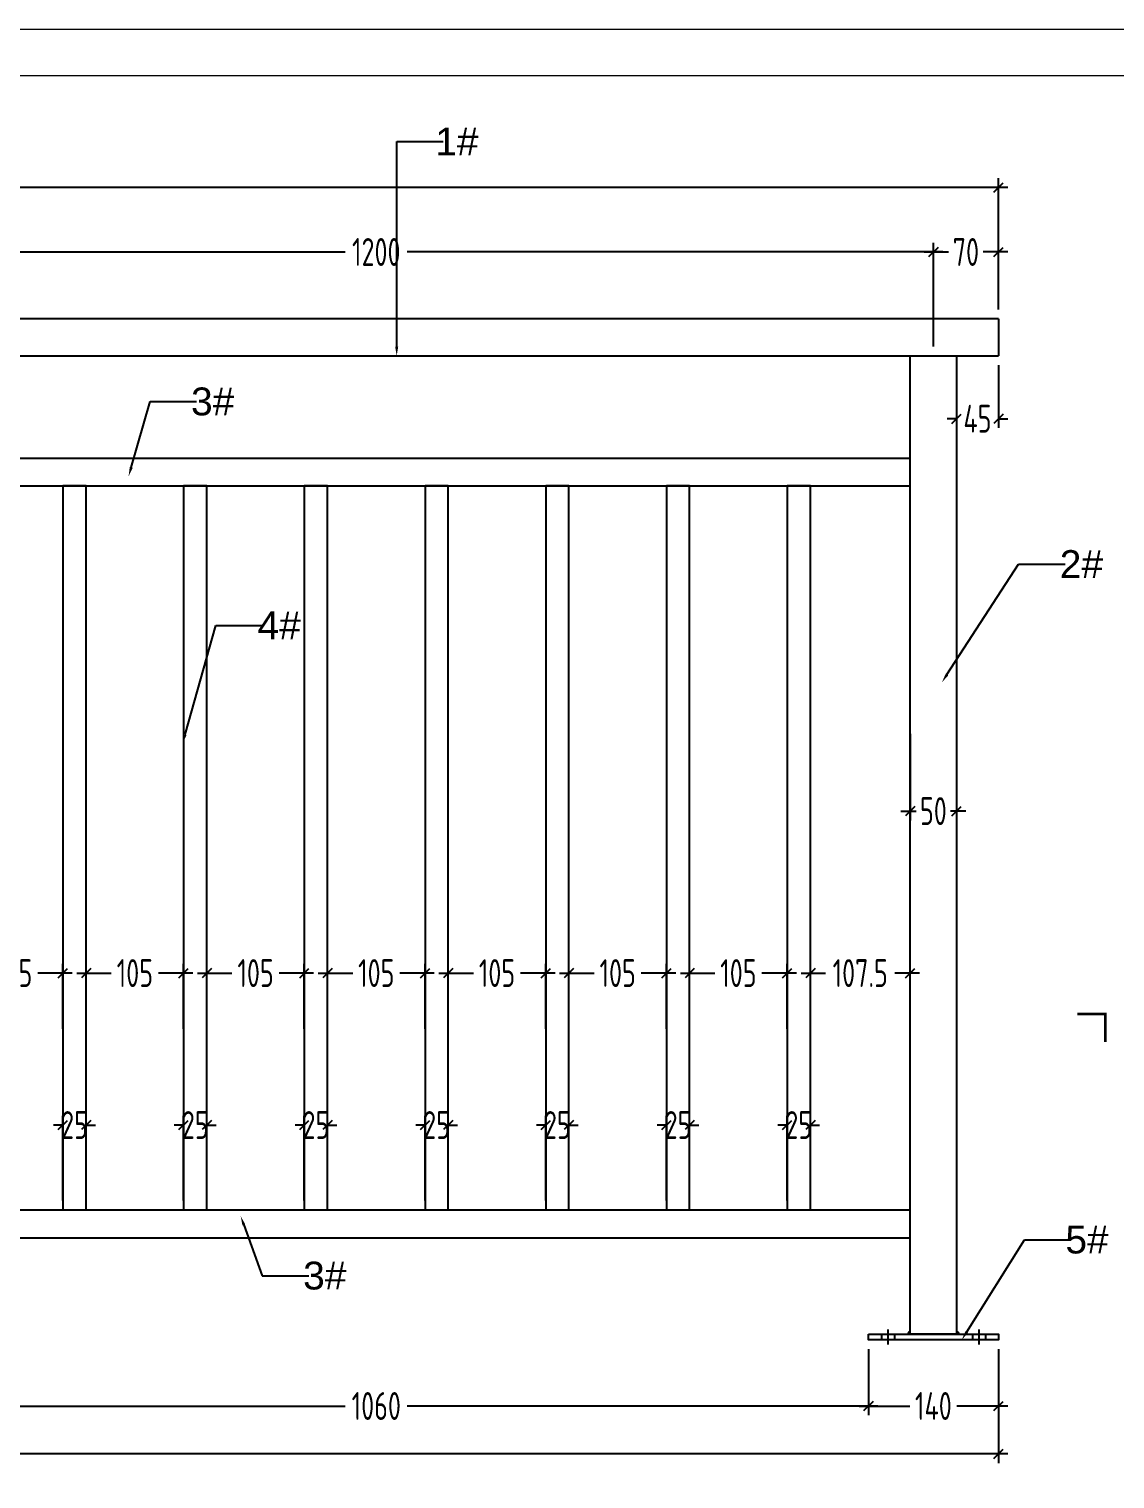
# Model space of a CAD drawing. Header units: millimetres. Extents: x 136606 to 1229059, y 82794 to 127566.
# Drawn here: x 961175 to 962345, y 125793 to 127355 of the extents above; entities that cross this region are included whole.
import ezdxf
from ezdxf import colors
from ezdxf.entities.mleader import LeaderData, LeaderLine
from ezdxf.math import Vec2, Vec3

# ---------------------------------------------------------------- set-up
doc = ezdxf.new("R2010")
doc.units = ezdxf.units.MM
for name, color, linetype in [('HR-dimension', 9, 'Continuous'), ('方管', 100, 'Continuous'), ('标注', 9, 'Continuous')]:
    doc.layers.add(name, color=color, linetype=linetype)
doc.layers.add('图框', color=7, linetype='Continuous', lineweight=13)
doc.layers.add('文本', color=3, linetype='Continuous', lineweight=13)
doc.styles.add('Arial', font='arial.ttf')
doc.styles.add('hztxt', font='ros1.shx', dxfattribs={"width": 0.8, "bigfont": 'hztxt.shx'})
doc.dimstyles.new('DIM-10', dxfattribs={"dimscale": 10, "dimtxt": 3, "dimasz": 1, "dimexe": 1, "dimexo": 1, "dimgap": 0.5, "dimtad": 0, "dimdec": 3, "dimrnd": 0.0005, "dimzin": 9, "dimdsep": 46, "dimtxsty": 'hztxt', "dimblk": 'OBLIQUE', "dimcen": 0, "dimdle": 1, "dimclrd": 9, "dimclre": 9, "dimclrt": 2, "dimazin": 2, "dimtfac": 1, "dimtdec": 3, "dimtix": 1, "dimtofl": 0, "dimtmove": 2, "dimatfit": 3, "dimldrblk": 'OBLIQUE', "dimfxl": 1, "dimarcsym": 2})

# ---------------------------------------------------------------- blocks, each defined once
blk = doc.blocks.new('_Oblique')
at = {"color": 0, "linetype": 'ByBlock', "lineweight": -2}
blk.add_line((-0.5, -0.5), (0.5, 0.5), dxfattribs=at)
blk = doc.blocks.new('*D718')
at = {"layer": 'Defpoints', "color": 0, "ltscale": 1.5, "transparency": 16777216}
for p in [(962149.5, 127115.1), (960949.5, 127003.2), (962149.5, 127003.2)]:
    blk.add_point(p, dxfattribs=at)
at = {"layer": 'HR-dimension', "color": 9, "lineweight": -2, "ltscale": 1.5, "transparency": 16777216}
for p, q in [((960949.5, 127013.2), (960949.5, 127125.1)), ((962149.5, 127013.2), (962149.5, 127125.1)), ((960939.5, 127115.1), (961516.1, 127115.1)), ((962159.5, 127115.1), (961582.9, 127115.1))]:
    blk.add_line(p, q, dxfattribs=at)
at = {"layer": 'HR-dimension', "color": 9, "lineweight": -2, "ltscale": 1.5, "transparency": 16777216, "xscale": 10, "yscale": 10, "zscale": 10, "rotation": 180}
blk.add_blockref('_Oblique', (960949.5, 127115.1), dxfattribs=at)
at = {"layer": 'HR-dimension', "color": 9, "lineweight": -2, "ltscale": 1.5, "transparency": 16777216, "xscale": 10, "yscale": 10, "zscale": 10}
blk.add_blockref('_Oblique', (962149.5, 127115.1), dxfattribs=at)
at = {"layer": 'HR-dimension', "color": 2, "ltscale": 1.5, "transparency": 16777216, "insert": (961549.5, 127115.1), "char_height": 30, "attachment_point": 5, "style": 'hztxt'}
blk.add_mtext('1200', dxfattribs=at)
blk = doc.blocks.new('*D719')
at = {"layer": 'Defpoints', "color": 0, "ltscale": 1.5, "transparency": 16777216}
for p in [(962219.5, 127115.1), (962219.5, 127043.2), (962149.5, 127003.2)]:
    blk.add_point(p, dxfattribs=at)
at = {"layer": 'HR-dimension', "color": 9, "lineweight": -2, "ltscale": 1.5, "transparency": 16777216}
for p, q in [((962149.5, 127013.2), (962149.5, 127125.1)), ((962219.5, 127053.2), (962219.5, 127125.1)), ((962139.5, 127115.1), (962165.9, 127115.1)), ((962229.5, 127115.1), (962203.1, 127115.1))]:
    blk.add_line(p, q, dxfattribs=at)
at = {"layer": 'HR-dimension', "color": 9, "lineweight": -2, "ltscale": 1.5, "transparency": 16777216, "xscale": 10, "yscale": 10, "zscale": 10, "rotation": 180}
blk.add_blockref('_Oblique', (962149.5, 127115.1), dxfattribs=at)
at = {"layer": 'HR-dimension', "color": 9, "lineweight": -2, "ltscale": 1.5, "transparency": 16777216, "xscale": 10, "yscale": 10, "zscale": 10}
blk.add_blockref('_Oblique', (962219.5, 127115.1), dxfattribs=at)
at = {"layer": 'HR-dimension', "color": 2, "ltscale": 1.5, "transparency": 16777216, "insert": (962184.5, 127115.1), "char_height": 30, "attachment_point": 5, "style": 'hztxt'}
blk.add_mtext('70', dxfattribs=at)
blk = doc.blocks.new('*D720')
at = {"layer": 'Defpoints', "color": 0, "ltscale": 1.5, "transparency": 16777216}
for p in [(959679.5, 127184.6), (959679.5, 127043.2), (962219.5, 127043.2)]:
    blk.add_point(p, dxfattribs=at)
at = {"layer": 'HR-dimension', "color": 9, "lineweight": -2, "ltscale": 1.5, "transparency": 16777216}
for p, q in [((959669.5, 127184.6), (960914.9, 127184.6)), ((959679.5, 127053.2), (959679.5, 127194.6)), ((962229.5, 127184.6), (960984.1, 127184.6)), ((962219.5, 127053.2), (962219.5, 127194.6))]:
    blk.add_line(p, q, dxfattribs=at)
at = {"layer": 'HR-dimension', "color": 9, "lineweight": -2, "ltscale": 1.5, "transparency": 16777216, "xscale": 10, "yscale": 10, "zscale": 10, "rotation": 180}
blk.add_blockref('_Oblique', (959679.5, 127184.6), dxfattribs=at)
at = {"layer": 'HR-dimension', "color": 9, "lineweight": -2, "ltscale": 1.5, "transparency": 16777216, "xscale": 10, "yscale": 10, "zscale": 10}
blk.add_blockref('_Oblique', (962219.5, 127184.6), dxfattribs=at)
at = {"layer": 'HR-dimension', "color": 2, "ltscale": 1.5, "transparency": 16777216, "insert": (960949.5, 127184.6), "char_height": 30, "attachment_point": 5, "style": 'hztxt'}
blk.add_mtext('2540', dxfattribs=at)
blk = doc.blocks.new('*D723')
at = {"layer": 'Defpoints', "color": 0, "transparency": 16777216}
for p in [(962124.5, 126606.1), (962174.5, 126606.1), (962124.5, 126512.8)]:
    blk.add_point(p, dxfattribs=at)
at = {"layer": '标注', "color": 9, "lineweight": -2, "transparency": 16777216}
for p, q in [((962124.5, 126596.1), (962124.5, 126502.8)), ((962174.5, 126596.1), (962174.5, 126502.8)), ((962114.5, 126512.8), (962130.9, 126512.8)), ((962184.5, 126512.8), (962168.1, 126512.8))]:
    blk.add_line(p, q, dxfattribs=at)
at = {"layer": '标注', "color": 9, "lineweight": -2, "transparency": 16777216, "xscale": 10, "yscale": 10, "zscale": 10, "rotation": 180}
blk.add_blockref('_Oblique', (962124.5, 126512.8), dxfattribs=at)
at = {"layer": '标注', "color": 9, "lineweight": -2, "transparency": 16777216, "xscale": 10, "yscale": 10, "zscale": 10}
blk.add_blockref('_Oblique', (962174.5, 126512.8), dxfattribs=at)
at = {"layer": '标注', "color": 2, "transparency": 16777216, "insert": (962149.5, 126512.8), "char_height": 30, "attachment_point": 5, "style": 'hztxt'}
blk.add_mtext('50', dxfattribs=at)
blk = doc.blocks.new('*D783')
at = {"layer": 'Defpoints', "color": 0, "transparency": 16777216}
for p in [(962174.5, 127003.2), (962219.5, 127003.2), (962174.5, 126935.5)]:
    blk.add_point(p, dxfattribs=at)
at = {"layer": '标注', "color": 9, "lineweight": -2, "transparency": 16777216}
for p, q in [((962174.5, 126993.2), (962174.5, 126925.5)), ((962219.5, 126993.2), (962219.5, 126925.5)), ((962174.5, 126935.5), (962164.5, 126935.5)), ((962219.5, 126935.5), (962229.5, 126935.5))]:
    blk.add_line(p, q, dxfattribs=at)
at = {"layer": '标注', "color": 9, "lineweight": -2, "transparency": 16777216, "xscale": 10, "yscale": 10, "zscale": 10}
blk.add_blockref('_Oblique', (962174.5, 126935.5), dxfattribs=at)
at = {"layer": '标注', "color": 9, "lineweight": -2, "transparency": 16777216, "xscale": 10, "yscale": 10, "zscale": 10, "rotation": 180}
blk.add_blockref('_Oblique', (962219.5, 126935.5), dxfattribs=at)
at = {"layer": '标注', "color": 2, "transparency": 16777216, "insert": (962197, 126935.5), "char_height": 30, "attachment_point": 5, "style": 'hztxt'}
blk.add_mtext('45', dxfattribs=at)
blk = doc.blocks.new('*D727')
at = {"layer": 'Defpoints', "color": 0, "transparency": 16777216}
for p in [(962079.5, 125943.2), (962219.5, 125943.2), (962079.5, 125871.9)]:
    blk.add_point(p, dxfattribs=at)
at = {"layer": '标注', "color": 9, "lineweight": -2, "transparency": 16777216}
for p, q in [((962079.5, 125933.2), (962079.5, 125861.9)), ((962219.5, 125933.2), (962219.5, 125861.9)), ((962069.5, 125871.9), (962124.1, 125871.9)), ((962229.5, 125871.9), (962174.9, 125871.9))]:
    blk.add_line(p, q, dxfattribs=at)
at = {"layer": '标注', "color": 9, "lineweight": -2, "transparency": 16777216, "xscale": 10, "yscale": 10, "zscale": 10, "rotation": 180}
blk.add_blockref('_Oblique', (962079.5, 125871.9), dxfattribs=at)
at = {"layer": '标注', "color": 9, "lineweight": -2, "transparency": 16777216, "xscale": 10, "yscale": 10, "zscale": 10}
blk.add_blockref('_Oblique', (962219.5, 125871.9), dxfattribs=at)
at = {"layer": '标注', "color": 2, "transparency": 16777216, "insert": (962149.5, 125871.9), "char_height": 30, "attachment_point": 5, "style": 'hztxt'}
blk.add_mtext('140', dxfattribs=at)
blk = doc.blocks.new('*D728')
at = {"layer": 'Defpoints', "color": 0, "transparency": 16777216}
for p in [(961019.5, 125943.2), (962079.5, 125943.2), (961019.5, 125871.9)]:
    blk.add_point(p, dxfattribs=at)
at = {"layer": '标注', "color": 9, "lineweight": -2, "transparency": 16777216}
for p, q in [((961019.5, 125933.2), (961019.5, 125861.9)), ((962079.5, 125933.2), (962079.5, 125861.9)), ((961009.5, 125871.9), (961516.1, 125871.9)), ((962089.5, 125871.9), (961582.9, 125871.9))]:
    blk.add_line(p, q, dxfattribs=at)
at = {"layer": '标注', "color": 9, "lineweight": -2, "transparency": 16777216, "xscale": 10, "yscale": 10, "zscale": 10, "rotation": 180}
blk.add_blockref('_Oblique', (961019.5, 125871.9), dxfattribs=at)
at = {"layer": '标注', "color": 9, "lineweight": -2, "transparency": 16777216, "xscale": 10, "yscale": 10, "zscale": 10}
blk.add_blockref('_Oblique', (962079.5, 125871.9), dxfattribs=at)
at = {"layer": '标注', "color": 2, "transparency": 16777216, "insert": (961549.5, 125871.9), "char_height": 30, "attachment_point": 5, "style": 'hztxt'}
blk.add_mtext('1060', dxfattribs=at)
blk = doc.blocks.new('*D732')
at = {"layer": 'Defpoints', "color": 0, "transparency": 16777216}
for p in [(959679.5, 125943.2), (962219.5, 125943.2), (962219.5, 125820.4)]:
    blk.add_point(p, dxfattribs=at)
at = {"layer": '标注', "color": 9, "lineweight": -2, "transparency": 16777216}
for p, q in [((959679.5, 125933.2), (959679.5, 125810.4)), ((962219.5, 125933.2), (962219.5, 125810.4)), ((959669.5, 125820.4), (960914.9, 125820.4)), ((962229.5, 125820.4), (960984.1, 125820.4))]:
    blk.add_line(p, q, dxfattribs=at)
at = {"layer": '标注', "color": 9, "lineweight": -2, "transparency": 16777216, "xscale": 10, "yscale": 10, "zscale": 10, "rotation": 180}
blk.add_blockref('_Oblique', (959679.5, 125820.4), dxfattribs=at)
at = {"layer": '标注', "color": 9, "lineweight": -2, "transparency": 16777216, "xscale": 10, "yscale": 10, "zscale": 10}
blk.add_blockref('_Oblique', (962219.5, 125820.4), dxfattribs=at)
at = {"layer": '标注', "color": 2, "transparency": 16777216, "insert": (960949.5, 125820.4), "char_height": 30, "attachment_point": 5, "style": 'hztxt'}
blk.add_mtext('2540', dxfattribs=at)
blk = doc.blocks.new('GW-TK')
at = {"layer": '图框'}
for points in [[(927183.55, 464715.01), (927603.55, 464715.01), (927603.55, 464418.01), (927183.55, 464418.01)], [(927188.55, 464710.01), (927598.55, 464710.01), (927598.55, 464423.01), (927188.55, 464423.01)]]:
    blk.add_lwpolyline(points, close=True, dxfattribs=at)
blk = doc.blocks.new('*D764')
at = {"layer": 'Defpoints', "color": 0, "ltscale": 1.5, "transparency": 16777216}
for p in [(961237, 126174.6), (961212, 126083.2), (961237, 126083.2)]:
    blk.add_point(p, dxfattribs=at)
at = {"layer": 'HR-dimension', "color": 9, "lineweight": -2, "ltscale": 1.5, "transparency": 16777216}
for p, q in [((961212, 126093.2), (961212, 126184.6)), ((961237, 126093.2), (961237, 126184.6)), ((961212, 126174.6), (961202, 126174.6)), ((961237, 126174.6), (961247, 126174.6))]:
    blk.add_line(p, q, dxfattribs=at)
at = {"layer": 'HR-dimension', "color": 9, "lineweight": -2, "ltscale": 1.5, "transparency": 16777216, "xscale": 10, "yscale": 10, "zscale": 10}
blk.add_blockref('_Oblique', (961212, 126174.6), dxfattribs=at)
at = {"layer": 'HR-dimension', "color": 9, "lineweight": -2, "ltscale": 1.5, "transparency": 16777216, "xscale": 10, "yscale": 10, "zscale": 10, "rotation": 180}
blk.add_blockref('_Oblique', (961237, 126174.6), dxfattribs=at)
at = {"layer": 'HR-dimension', "color": 2, "ltscale": 1.5, "transparency": 16777216, "insert": (961224.5, 126174.6), "char_height": 30, "attachment_point": 5, "style": 'hztxt'}
blk.add_mtext('25', dxfattribs=at)
blk = doc.blocks.new('*D765')
at = {"layer": 'Defpoints', "color": 0, "ltscale": 1.5, "transparency": 16777216}
for p in [(961107, 126338.3), (961107, 126268.4), (961212, 126268.4)]:
    blk.add_point(p, dxfattribs=at)
at = {"layer": 'HR-dimension', "color": 9, "lineweight": -2, "ltscale": 1.5, "transparency": 16777216}
for p, q in [((961107, 126278.4), (961107, 126348.3)), ((961212, 126278.4), (961212, 126348.3)), ((961097, 126338.3), (961134.1, 126338.3)), ((961222, 126338.3), (961184.9, 126338.3))]:
    blk.add_line(p, q, dxfattribs=at)
at = {"layer": 'HR-dimension', "color": 9, "lineweight": -2, "ltscale": 1.5, "transparency": 16777216, "xscale": 10, "yscale": 10, "zscale": 10, "rotation": 180}
blk.add_blockref('_Oblique', (961107, 126338.3), dxfattribs=at)
at = {"layer": 'HR-dimension', "color": 9, "lineweight": -2, "ltscale": 1.5, "transparency": 16777216, "xscale": 10, "yscale": 10, "zscale": 10}
blk.add_blockref('_Oblique', (961212, 126338.3), dxfattribs=at)
at = {"layer": 'HR-dimension', "color": 2, "ltscale": 1.5, "transparency": 16777216, "insert": (961159.5, 126338.3), "char_height": 30, "attachment_point": 5, "style": 'hztxt'}
blk.add_mtext('105', dxfattribs=at)
blk = doc.blocks.new('*D766')
at = {"layer": 'Defpoints', "color": 0, "ltscale": 1.5, "transparency": 16777216}
for p in [(961367, 126174.6), (961342, 126083.2), (961367, 126083.2)]:
    blk.add_point(p, dxfattribs=at)
at = {"layer": 'HR-dimension', "color": 9, "lineweight": -2, "ltscale": 1.5, "transparency": 16777216}
for p, q in [((961342, 126093.2), (961342, 126184.6)), ((961367, 126093.2), (961367, 126184.6)), ((961342, 126174.6), (961332, 126174.6)), ((961367, 126174.6), (961377, 126174.6))]:
    blk.add_line(p, q, dxfattribs=at)
at = {"layer": 'HR-dimension', "color": 9, "lineweight": -2, "ltscale": 1.5, "transparency": 16777216, "xscale": 10, "yscale": 10, "zscale": 10}
blk.add_blockref('_Oblique', (961342, 126174.6), dxfattribs=at)
at = {"layer": 'HR-dimension', "color": 9, "lineweight": -2, "ltscale": 1.5, "transparency": 16777216, "xscale": 10, "yscale": 10, "zscale": 10, "rotation": 180}
blk.add_blockref('_Oblique', (961367, 126174.6), dxfattribs=at)
at = {"layer": 'HR-dimension', "color": 2, "ltscale": 1.5, "transparency": 16777216, "insert": (961354.5, 126174.6), "char_height": 30, "attachment_point": 5, "style": 'hztxt'}
blk.add_mtext('25', dxfattribs=at)
blk = doc.blocks.new('*D767')
at = {"layer": 'Defpoints', "color": 0, "ltscale": 1.5, "transparency": 16777216}
for p in [(961237, 126338.3), (961237, 126268.4), (961342, 126268.4)]:
    blk.add_point(p, dxfattribs=at)
at = {"layer": 'HR-dimension', "color": 9, "lineweight": -2, "ltscale": 1.5, "transparency": 16777216}
for p, q in [((961237, 126278.4), (961237, 126348.3)), ((961342, 126278.4), (961342, 126348.3)), ((961227, 126338.3), (961264.1, 126338.3)), ((961352, 126338.3), (961314.9, 126338.3))]:
    blk.add_line(p, q, dxfattribs=at)
at = {"layer": 'HR-dimension', "color": 9, "lineweight": -2, "ltscale": 1.5, "transparency": 16777216, "xscale": 10, "yscale": 10, "zscale": 10, "rotation": 180}
blk.add_blockref('_Oblique', (961237, 126338.3), dxfattribs=at)
at = {"layer": 'HR-dimension', "color": 9, "lineweight": -2, "ltscale": 1.5, "transparency": 16777216, "xscale": 10, "yscale": 10, "zscale": 10}
blk.add_blockref('_Oblique', (961342, 126338.3), dxfattribs=at)
at = {"layer": 'HR-dimension', "color": 2, "ltscale": 1.5, "transparency": 16777216, "insert": (961289.5, 126338.3), "char_height": 30, "attachment_point": 5, "style": 'hztxt'}
blk.add_mtext('105', dxfattribs=at)
blk = doc.blocks.new('*D768')
at = {"layer": 'Defpoints', "color": 0, "ltscale": 1.5, "transparency": 16777216}
for p in [(961497, 126174.6), (961472, 126083.2), (961497, 126083.2)]:
    blk.add_point(p, dxfattribs=at)
at = {"layer": 'HR-dimension', "color": 9, "lineweight": -2, "ltscale": 1.5, "transparency": 16777216}
for p, q in [((961472, 126093.2), (961472, 126184.6)), ((961497, 126093.2), (961497, 126184.6)), ((961472, 126174.6), (961462, 126174.6)), ((961497, 126174.6), (961507, 126174.6))]:
    blk.add_line(p, q, dxfattribs=at)
at = {"layer": 'HR-dimension', "color": 9, "lineweight": -2, "ltscale": 1.5, "transparency": 16777216, "xscale": 10, "yscale": 10, "zscale": 10}
blk.add_blockref('_Oblique', (961472, 126174.6), dxfattribs=at)
at = {"layer": 'HR-dimension', "color": 9, "lineweight": -2, "ltscale": 1.5, "transparency": 16777216, "xscale": 10, "yscale": 10, "zscale": 10, "rotation": 180}
blk.add_blockref('_Oblique', (961497, 126174.6), dxfattribs=at)
at = {"layer": 'HR-dimension', "color": 2, "ltscale": 1.5, "transparency": 16777216, "insert": (961484.5, 126174.6), "char_height": 30, "attachment_point": 5, "style": 'hztxt'}
blk.add_mtext('25', dxfattribs=at)
blk = doc.blocks.new('*D769')
at = {"layer": 'Defpoints', "color": 0, "ltscale": 1.5, "transparency": 16777216}
for p in [(961367, 126338.3), (961367, 126268.4), (961472, 126268.4)]:
    blk.add_point(p, dxfattribs=at)
at = {"layer": 'HR-dimension', "color": 9, "lineweight": -2, "ltscale": 1.5, "transparency": 16777216}
for p, q in [((961367, 126278.4), (961367, 126348.3)), ((961472, 126278.4), (961472, 126348.3)), ((961357, 126338.3), (961394.1, 126338.3)), ((961482, 126338.3), (961444.9, 126338.3))]:
    blk.add_line(p, q, dxfattribs=at)
at = {"layer": 'HR-dimension', "color": 9, "lineweight": -2, "ltscale": 1.5, "transparency": 16777216, "xscale": 10, "yscale": 10, "zscale": 10, "rotation": 180}
blk.add_blockref('_Oblique', (961367, 126338.3), dxfattribs=at)
at = {"layer": 'HR-dimension', "color": 9, "lineweight": -2, "ltscale": 1.5, "transparency": 16777216, "xscale": 10, "yscale": 10, "zscale": 10}
blk.add_blockref('_Oblique', (961472, 126338.3), dxfattribs=at)
at = {"layer": 'HR-dimension', "color": 2, "ltscale": 1.5, "transparency": 16777216, "insert": (961419.5, 126338.3), "char_height": 30, "attachment_point": 5, "style": 'hztxt'}
blk.add_mtext('105', dxfattribs=at)
blk = doc.blocks.new('*D770')
at = {"layer": 'Defpoints', "color": 0, "ltscale": 1.5, "transparency": 16777216}
for p in [(961627, 126174.6), (961602, 126083.2), (961627, 126083.2)]:
    blk.add_point(p, dxfattribs=at)
at = {"layer": 'HR-dimension', "color": 9, "lineweight": -2, "ltscale": 1.5, "transparency": 16777216}
for p, q in [((961602, 126093.2), (961602, 126184.6)), ((961627, 126093.2), (961627, 126184.6)), ((961602, 126174.6), (961592, 126174.6)), ((961627, 126174.6), (961637, 126174.6))]:
    blk.add_line(p, q, dxfattribs=at)
at = {"layer": 'HR-dimension', "color": 9, "lineweight": -2, "ltscale": 1.5, "transparency": 16777216, "xscale": 10, "yscale": 10, "zscale": 10}
blk.add_blockref('_Oblique', (961602, 126174.6), dxfattribs=at)
at = {"layer": 'HR-dimension', "color": 9, "lineweight": -2, "ltscale": 1.5, "transparency": 16777216, "xscale": 10, "yscale": 10, "zscale": 10, "rotation": 180}
blk.add_blockref('_Oblique', (961627, 126174.6), dxfattribs=at)
at = {"layer": 'HR-dimension', "color": 2, "ltscale": 1.5, "transparency": 16777216, "insert": (961614.5, 126174.6), "char_height": 30, "attachment_point": 5, "style": 'hztxt'}
blk.add_mtext('25', dxfattribs=at)
blk = doc.blocks.new('*D771')
at = {"layer": 'Defpoints', "color": 0, "ltscale": 1.5, "transparency": 16777216}
for p in [(961497, 126338.3), (961497, 126268.4), (961602, 126268.4)]:
    blk.add_point(p, dxfattribs=at)
at = {"layer": 'HR-dimension', "color": 9, "lineweight": -2, "ltscale": 1.5, "transparency": 16777216}
for p, q in [((961497, 126278.4), (961497, 126348.3)), ((961602, 126278.4), (961602, 126348.3)), ((961487, 126338.3), (961524.1, 126338.3)), ((961612, 126338.3), (961574.9, 126338.3))]:
    blk.add_line(p, q, dxfattribs=at)
at = {"layer": 'HR-dimension', "color": 9, "lineweight": -2, "ltscale": 1.5, "transparency": 16777216, "xscale": 10, "yscale": 10, "zscale": 10, "rotation": 180}
blk.add_blockref('_Oblique', (961497, 126338.3), dxfattribs=at)
at = {"layer": 'HR-dimension', "color": 9, "lineweight": -2, "ltscale": 1.5, "transparency": 16777216, "xscale": 10, "yscale": 10, "zscale": 10}
blk.add_blockref('_Oblique', (961602, 126338.3), dxfattribs=at)
at = {"layer": 'HR-dimension', "color": 2, "ltscale": 1.5, "transparency": 16777216, "insert": (961549.5, 126338.3), "char_height": 30, "attachment_point": 5, "style": 'hztxt'}
blk.add_mtext('105', dxfattribs=at)
blk = doc.blocks.new('*D772')
at = {"layer": 'Defpoints', "color": 0, "ltscale": 1.5, "transparency": 16777216}
for p in [(961757, 126174.6), (961732, 126083.2), (961757, 126083.2)]:
    blk.add_point(p, dxfattribs=at)
at = {"layer": 'HR-dimension', "color": 9, "lineweight": -2, "ltscale": 1.5, "transparency": 16777216}
for p, q in [((961732, 126093.2), (961732, 126184.6)), ((961757, 126093.2), (961757, 126184.6)), ((961732, 126174.6), (961722, 126174.6)), ((961757, 126174.6), (961767, 126174.6))]:
    blk.add_line(p, q, dxfattribs=at)
at = {"layer": 'HR-dimension', "color": 9, "lineweight": -2, "ltscale": 1.5, "transparency": 16777216, "xscale": 10, "yscale": 10, "zscale": 10}
blk.add_blockref('_Oblique', (961732, 126174.6), dxfattribs=at)
at = {"layer": 'HR-dimension', "color": 9, "lineweight": -2, "ltscale": 1.5, "transparency": 16777216, "xscale": 10, "yscale": 10, "zscale": 10, "rotation": 180}
blk.add_blockref('_Oblique', (961757, 126174.6), dxfattribs=at)
at = {"layer": 'HR-dimension', "color": 2, "ltscale": 1.5, "transparency": 16777216, "insert": (961744.5, 126174.6), "char_height": 30, "attachment_point": 5, "style": 'hztxt'}
blk.add_mtext('25', dxfattribs=at)
blk = doc.blocks.new('*D773')
at = {"layer": 'Defpoints', "color": 0, "ltscale": 1.5, "transparency": 16777216}
for p in [(961627, 126338.3), (961627, 126268.4), (961732, 126268.4)]:
    blk.add_point(p, dxfattribs=at)
at = {"layer": 'HR-dimension', "color": 9, "lineweight": -2, "ltscale": 1.5, "transparency": 16777216}
for p, q in [((961627, 126278.4), (961627, 126348.3)), ((961732, 126278.4), (961732, 126348.3)), ((961617, 126338.3), (961654.1, 126338.3)), ((961742, 126338.3), (961704.9, 126338.3))]:
    blk.add_line(p, q, dxfattribs=at)
at = {"layer": 'HR-dimension', "color": 9, "lineweight": -2, "ltscale": 1.5, "transparency": 16777216, "xscale": 10, "yscale": 10, "zscale": 10, "rotation": 180}
blk.add_blockref('_Oblique', (961627, 126338.3), dxfattribs=at)
at = {"layer": 'HR-dimension', "color": 9, "lineweight": -2, "ltscale": 1.5, "transparency": 16777216, "xscale": 10, "yscale": 10, "zscale": 10}
blk.add_blockref('_Oblique', (961732, 126338.3), dxfattribs=at)
at = {"layer": 'HR-dimension', "color": 2, "ltscale": 1.5, "transparency": 16777216, "insert": (961679.5, 126338.3), "char_height": 30, "attachment_point": 5, "style": 'hztxt'}
blk.add_mtext('105', dxfattribs=at)
blk = doc.blocks.new('*D774')
at = {"layer": 'Defpoints', "color": 0, "ltscale": 1.5, "transparency": 16777216}
for p in [(961887, 126174.6), (961862, 126083.2), (961887, 126083.2)]:
    blk.add_point(p, dxfattribs=at)
at = {"layer": 'HR-dimension', "color": 9, "lineweight": -2, "ltscale": 1.5, "transparency": 16777216}
for p, q in [((961862, 126093.2), (961862, 126184.6)), ((961887, 126093.2), (961887, 126184.6)), ((961862, 126174.6), (961852, 126174.6)), ((961887, 126174.6), (961897, 126174.6))]:
    blk.add_line(p, q, dxfattribs=at)
at = {"layer": 'HR-dimension', "color": 9, "lineweight": -2, "ltscale": 1.5, "transparency": 16777216, "xscale": 10, "yscale": 10, "zscale": 10}
blk.add_blockref('_Oblique', (961862, 126174.6), dxfattribs=at)
at = {"layer": 'HR-dimension', "color": 9, "lineweight": -2, "ltscale": 1.5, "transparency": 16777216, "xscale": 10, "yscale": 10, "zscale": 10, "rotation": 180}
blk.add_blockref('_Oblique', (961887, 126174.6), dxfattribs=at)
at = {"layer": 'HR-dimension', "color": 2, "ltscale": 1.5, "transparency": 16777216, "insert": (961874.5, 126174.6), "char_height": 30, "attachment_point": 5, "style": 'hztxt'}
blk.add_mtext('25', dxfattribs=at)
blk = doc.blocks.new('*D775')
at = {"layer": 'Defpoints', "color": 0, "ltscale": 1.5, "transparency": 16777216}
for p in [(961757, 126338.3), (961757, 126268.4), (961862, 126268.4)]:
    blk.add_point(p, dxfattribs=at)
at = {"layer": 'HR-dimension', "color": 9, "lineweight": -2, "ltscale": 1.5, "transparency": 16777216}
for p, q in [((961757, 126278.4), (961757, 126348.3)), ((961862, 126278.4), (961862, 126348.3)), ((961747, 126338.3), (961784.1, 126338.3)), ((961872, 126338.3), (961834.9, 126338.3))]:
    blk.add_line(p, q, dxfattribs=at)
at = {"layer": 'HR-dimension', "color": 9, "lineweight": -2, "ltscale": 1.5, "transparency": 16777216, "xscale": 10, "yscale": 10, "zscale": 10, "rotation": 180}
blk.add_blockref('_Oblique', (961757, 126338.3), dxfattribs=at)
at = {"layer": 'HR-dimension', "color": 9, "lineweight": -2, "ltscale": 1.5, "transparency": 16777216, "xscale": 10, "yscale": 10, "zscale": 10}
blk.add_blockref('_Oblique', (961862, 126338.3), dxfattribs=at)
at = {"layer": 'HR-dimension', "color": 2, "ltscale": 1.5, "transparency": 16777216, "insert": (961809.5, 126338.3), "char_height": 30, "attachment_point": 5, "style": 'hztxt'}
blk.add_mtext('105', dxfattribs=at)
blk = doc.blocks.new('*D776')
at = {"layer": 'Defpoints', "color": 0, "ltscale": 1.5, "transparency": 16777216}
for p in [(962017, 126174.6), (961992, 126083.2), (962017, 126083.2)]:
    blk.add_point(p, dxfattribs=at)
at = {"layer": 'HR-dimension', "color": 9, "lineweight": -2, "ltscale": 1.5, "transparency": 16777216}
for p, q in [((961992, 126093.2), (961992, 126184.6)), ((962017, 126093.2), (962017, 126184.6)), ((961992, 126174.6), (961982, 126174.6)), ((962017, 126174.6), (962027, 126174.6))]:
    blk.add_line(p, q, dxfattribs=at)
at = {"layer": 'HR-dimension', "color": 9, "lineweight": -2, "ltscale": 1.5, "transparency": 16777216, "xscale": 10, "yscale": 10, "zscale": 10}
blk.add_blockref('_Oblique', (961992, 126174.6), dxfattribs=at)
at = {"layer": 'HR-dimension', "color": 9, "lineweight": -2, "ltscale": 1.5, "transparency": 16777216, "xscale": 10, "yscale": 10, "zscale": 10, "rotation": 180}
blk.add_blockref('_Oblique', (962017, 126174.6), dxfattribs=at)
at = {"layer": 'HR-dimension', "color": 2, "ltscale": 1.5, "transparency": 16777216, "insert": (962004.5, 126174.6), "char_height": 30, "attachment_point": 5, "style": 'hztxt'}
blk.add_mtext('25', dxfattribs=at)
blk = doc.blocks.new('*D777')
at = {"layer": 'Defpoints', "color": 0, "ltscale": 1.5, "transparency": 16777216}
for p in [(961887, 126338.3), (961887, 126268.4), (961992, 126268.4)]:
    blk.add_point(p, dxfattribs=at)
at = {"layer": 'HR-dimension', "color": 9, "lineweight": -2, "ltscale": 1.5, "transparency": 16777216}
for p, q in [((961887, 126278.4), (961887, 126348.3)), ((961992, 126278.4), (961992, 126348.3)), ((961877, 126338.3), (961914.1, 126338.3)), ((962002, 126338.3), (961964.9, 126338.3))]:
    blk.add_line(p, q, dxfattribs=at)
at = {"layer": 'HR-dimension', "color": 9, "lineweight": -2, "ltscale": 1.5, "transparency": 16777216, "xscale": 10, "yscale": 10, "zscale": 10, "rotation": 180}
blk.add_blockref('_Oblique', (961887, 126338.3), dxfattribs=at)
at = {"layer": 'HR-dimension', "color": 9, "lineweight": -2, "ltscale": 1.5, "transparency": 16777216, "xscale": 10, "yscale": 10, "zscale": 10}
blk.add_blockref('_Oblique', (961992, 126338.3), dxfattribs=at)
at = {"layer": 'HR-dimension', "color": 2, "ltscale": 1.5, "transparency": 16777216, "insert": (961939.5, 126338.3), "char_height": 30, "attachment_point": 5, "style": 'hztxt'}
blk.add_mtext('105', dxfattribs=at)
blk = doc.blocks.new('*D792')
at = {"layer": 'Defpoints', "color": 0, "ltscale": 1.5, "transparency": 16777216}
for p in [(962124.5, 126338.3), (962124.5, 126268.4), (962017, 126247.4)]:
    blk.add_point(p, dxfattribs=at)
at = {"layer": 'HR-dimension', "color": 9, "lineweight": -2, "ltscale": 1.5, "transparency": 16777216}
for p, q in [((962017, 126257.4), (962017, 126348.3)), ((962124.5, 126278.4), (962124.5, 126348.3)), ((962007, 126338.3), (962033.3, 126338.3)), ((962134.5, 126338.3), (962108.1, 126338.3))]:
    blk.add_line(p, q, dxfattribs=at)
at = {"layer": 'HR-dimension', "color": 9, "lineweight": -2, "ltscale": 1.5, "transparency": 16777216, "xscale": 10, "yscale": 10, "zscale": 10, "rotation": 180}
blk.add_blockref('_Oblique', (962017, 126338.3), dxfattribs=at)
at = {"layer": 'HR-dimension', "color": 9, "lineweight": -2, "ltscale": 1.5, "transparency": 16777216, "xscale": 10, "yscale": 10, "zscale": 10}
blk.add_blockref('_Oblique', (962124.5, 126338.3), dxfattribs=at)
at = {"layer": 'HR-dimension', "color": 2, "ltscale": 1.5, "transparency": 16777216, "insert": (962070.7, 126338.3), "char_height": 30, "attachment_point": 5, "style": 'hztxt'}
blk.add_mtext('107.5', dxfattribs=at)

msp = doc.modelspace()

# ---------------------------------------------------------------- hatches: boundary and pattern name
h = msp.add_hatch(color=256)
h.dxf.hatch_style = 1
h.paths.add_polyline_path([(962124.4735, 125951.6716, 0.414213562), (962121.9735, 125949.1716), (962124.4735, 125949.1716)])
h = msp.add_hatch(color=256)
h.dxf.hatch_style = 1
h.paths.add_polyline_path([(962174.4735, 125951.6716, -0.414213562), (962176.9735, 125949.1716), (962174.4735, 125949.1716)])

# ---------------------------------------------------------------- linework, layer by layer
at = {"color": 1}
for p, q in [((960974.4735, 126893.1689), (962124.5761, 126893.1689)), ((960974.4735, 126863.1689), (962124.5761, 126863.1689)), ((960974.4735, 126083.1689), (962124.5761, 126083.1689)), ((960974.4735, 126053.1689), (962124.5761, 126053.1689))]:
    msp.add_line(p, q, dxfattribs=at)
at = {"color": 4}
for points in [[(961236.9735, 126083.1689), (961236.9735, 126863.1689), (961211.9735, 126863.1689), (961211.9735, 126083.1689)], [(961366.9735, 126083.1689), (961366.9735, 126863.1689), (961341.9735, 126863.1689), (961341.9735, 126083.1689)], [(961496.9735, 126083.1689), (961496.9735, 126863.1689), (961471.9735, 126863.1689), (961471.9735, 126083.1689)], [(961626.9735, 126083.1689), (961626.9735, 126863.1689), (961601.9735, 126863.1689), (961601.9735, 126083.1689)], [(961756.9735, 126083.1689), (961756.9735, 126863.1689), (961731.9735, 126863.1689), (961731.9735, 126083.1689)], [(961886.9735, 126083.1689), (961886.9735, 126863.1689), (961861.9735, 126863.1689), (961861.9735, 126083.1689)], [(962016.9735, 126083.1689), (962016.9735, 126863.1689), (961991.9735, 126863.1689), (961991.9735, 126083.1689)]]:
    msp.add_lwpolyline(points, dxfattribs=at)
at = {"const_width": 3}
msp.add_lwpolyline([(962304.5716, 126294.185), (962334.5716, 126294.185), (962334.5716, 126264.185)], dxfattribs=at)
at = {"color": 7}
for points in [[(962100.4735, 125954.1716), (962100.4735, 125938.1716)], [(962198.4735, 125954.1716), (962198.4735, 125938.1716)], [(962079.4735, 125949.1716), (962219.4735, 125949.1716), (962219.4735, 125943.1716), (962079.4735, 125943.1716), (962079.4735, 125949.1716)], [(962093.4735, 125949.1716), (962093.4735, 125943.1716)], [(962107.4735, 125949.1716), (962107.4735, 125943.1716)], [(962191.4735, 125949.1716), (962191.4735, 125943.1716)], [(962205.4735, 125949.1716), (962205.4735, 125943.1716)]]:
    msp.add_lwpolyline(points, dxfattribs=at)
for centre, start, end in [((962124.4735, 125949.1716), 90, 180), ((962174.4735, 125949.1716), 0, 90)]:
    msp.add_arc(centre, 2.5, start, end)
at = {"layer": '方管', "color": 2}
for p, q in [((962219.4735, 127043.1689), (959679.4735, 127043.1689)), ((962219.4735, 127043.1689), (962219.4735, 127003.1689)), ((962219.4735, 127043.1689), (962219.4735, 127003.1689)), ((959679.4735, 127003.1689), (962219.4735, 127003.1689))]:
    msp.add_line(p, q, dxfattribs=at)
at = {"layer": '方管', "color": 3}
msp.add_lwpolyline([(962124.4735, 127003.1689), (962174.4735, 127003.1689), (962174.4735, 125949.1716), (962124.4735, 125949.1716)], close=True, dxfattribs=at)

# ---------------------------------------------------------------- block references
at = {"layer": '文本', "xscale": 10, "yscale": 10, "zscale": 10}
msp.add_blockref('GW-TK', (-8312588.7349, -4519794.7964), dxfattribs=at)

# ---------------------------------------------------------------- dimensions: what is measured, and where the dimension line sits
at = {"layer": 'HR-dimension', "ltscale": 1.5}
for base, p1, p2, picture, middle in [((959679.4735, 127184.6007), (962219.4735, 127043.1689), (959679.4735, 127043.1689), '*D720', (960949.4735, 127184.6007)), ((962149.4735, 127115.1331), (960949.4735, 127003.1689), (962149.4735, 127003.1689), '*D718', (961549.4735, 127115.1331)), ((962219.4735, 127115.1331), (962149.4735, 127003.1689), (962219.4735, 127043.1689), '*D719', (962184.4735, 127115.1331)), ((961106.9735, 126338.2553), (961211.9735, 126268.4493), (961106.9735, 126268.4493), '*D765', (961159.4735, 126338.2553)), ((961236.9735, 126338.2553), (961341.9735, 126268.4493), (961236.9735, 126268.4493), '*D767', (961289.4735, 126338.2553)), ((961366.9735, 126338.2553), (961471.9735, 126268.4493), (961366.9735, 126268.4493), '*D769', (961419.4735, 126338.2553)), ((961496.9735, 126338.2553), (961601.9735, 126268.4493), (961496.9735, 126268.4493), '*D771', (961549.4735, 126338.2553)), ((961626.9735, 126338.2553), (961731.9735, 126268.4493), (961626.9735, 126268.4493), '*D773', (961679.4735, 126338.2553)), ((961756.9735, 126338.2553), (961861.9735, 126268.4493), (961756.9735, 126268.4493), '*D775', (961809.4735, 126338.2553)), ((961886.9735, 126338.2553), (961991.9735, 126268.4493), (961886.9735, 126268.4493), '*D777', (961939.4735, 126338.2553)), ((962124.4735, 126338.2553), (962016.9735, 126247.3947), (962124.4735, 126268.4493), '*D792', (962070.7235, 126338.2553)), ((961236.9735, 126174.6076), (961211.9735, 126083.1689), (961236.9735, 126083.1689), '*D764', (961224.4735, 126174.6076)), ((961366.9735, 126174.6076), (961341.9735, 126083.1689), (961366.9735, 126083.1689), '*D766', (961354.4735, 126174.6076)), ((961496.9735, 126174.6076), (961471.9735, 126083.1689), (961496.9735, 126083.1689), '*D768', (961484.4735, 126174.6076)), ((961626.9735, 126174.6076), (961601.9735, 126083.1689), (961626.9735, 126083.1689), '*D770', (961614.4735, 126174.6076)), ((961756.9735, 126174.6076), (961731.9735, 126083.1689), (961756.9735, 126083.1689), '*D772', (961744.4735, 126174.6076)), ((961886.9735, 126174.6076), (961861.9735, 126083.1689), (961886.9735, 126083.1689), '*D774', (961874.4735, 126174.6076)), ((962016.9735, 126174.6076), (961991.9735, 126083.1689), (962016.9735, 126083.1689), '*D776', (962004.4735, 126174.6076))]:
    dim = msp.add_linear_dim(base=base, p1=p1, p2=p2, dimstyle='DIM-10', dxfattribs=at)
    dim.commit()
    dim.dimension.update_dxf_attribs({"geometry": picture, "text_midpoint": middle})
at = {"layer": '标注'}
for base, p1, p2, picture, middle in [((962174.4735, 126935.5042), (962219.4735, 127003.1689), (962174.4735, 127003.1689), '*D783', (962196.9735, 126935.5042)), ((962219.4735, 125820.3594), (959679.4735, 125943.1696), (962219.4735, 125943.1696), '*D732', (960949.4735, 125820.3594)), ((961019.4735, 125871.9498), (962079.4735, 125943.1696), (961019.4735, 125943.1692), '*D728', (961549.4735, 125871.9498)), ((962079.4735, 125871.9498), (962219.4735, 125943.1696), (962079.4735, 125943.1696), '*D727', (962149.4735, 125871.9498))]:
    dim = msp.add_linear_dim(base=base, p1=p1, p2=p2, dimstyle='DIM-10', dxfattribs=at)
    dim.commit()
    dim.dimension.update_dxf_attribs({"geometry": picture, "text_midpoint": middle})
at = {"layer": '标注', "color": 7}
dim = msp.add_linear_dim(base=(962124.4735, 126512.8048), p1=(962174.4735, 126606.0698), p2=(962124.4735, 126606.0698), dimstyle='DIM-10', dxfattribs=at)
dim.commit()
dim.dimension.update_dxf_attribs({"geometry": '*D723', "text_midpoint": (962149.4735, 126512.8048)})

# ---------------------------------------------------------------- leaders
at = {"layer": '标注', "color": 6}
ml = msp.add_multileader_mtext('Standard', dxfattribs=at)
ml.set_content('1#', color=6, style='Arial')
ml.set_leader_properties(color=8)
ml.build(insert=Vec2(0, 0))
ml.multileader.update_dxf_attribs({"dogleg_length": 50, "arrow_head_size": 10})
ctx = ml.context
ctx.base_point, ctx.char_height, ctx.arrow_head_size, ctx.landing_gap_size, ctx.plane_origin = Vec3(961621.4719, 127233.9744), 30, 10, 1, Vec3(961121.7829, 127176.5899)
ctx.text_align_type = 2
notes = []
notes.append((ctx, [(1, (1, 1, 0), (961571.4719, 127233.9744), (1, 0), 50, [(0, [(961571.4719, 127003.1689)], 0, [])])]))
ctx.mtext.insert, ctx.mtext.alignment, ctx.mtext.flow_direction = Vec3(961659.6719, 127249.1459), 3, 5
ml = msp.add_multileader_mtext('Standard', dxfattribs=at)
ml.set_content('3#', color=6, style='Arial')
ml.set_leader_properties(color=8)
ml.build(insert=Vec2(0, 0))
ml.multileader.update_dxf_attribs({"dogleg_length": 50, "arrow_head_size": 10})
ctx = ml.context
ctx.base_point, ctx.char_height, ctx.arrow_head_size, ctx.landing_gap_size, ctx.plane_origin = Vec3(961356.0169, 126953.9555), 30, 10, 1, Vec3(960856.3279, 126826.7345)
ctx.text_align_type = 2
notes.append((ctx, [(1, (1, 1, 0), (961306.0169, 126953.9555), (1, 0), 50, [(0, [(961282.7593, 126873.4138)], 0, [])])]))
ctx.mtext.insert, ctx.mtext.alignment, ctx.mtext.flow_direction = Vec3(961396.6169, 126969.1269), 3, 5
ml = msp.add_multileader_mtext('Standard', dxfattribs=at)
ml.set_content('2#', color=6, style='Arial')
ml.set_leader_properties(color=8)
ml.build(insert=Vec2(0, 0))
ml.multileader.update_dxf_attribs({"dogleg_length": 50, "arrow_head_size": 10})
ctx = ml.context
ctx.base_point, ctx.char_height, ctx.arrow_head_size, ctx.landing_gap_size, ctx.plane_origin = Vec3(962291.2529, 126778.7155), 30, 10, 1, Vec3(962299.168, 126551.4945)
ctx.text_align_type = 2
notes.append((ctx, [(0, (1, 1, 0), (962241.2529, 126778.7155), (1, 0), 50, [(0, [(962158.6965, 126651.4945)], 0, [])])]))
ctx.mtext.insert, ctx.mtext.alignment, ctx.mtext.flow_direction = Vec3(962332.1958, 126793.8869), 3, 5
ml = msp.add_multileader_mtext('Standard', dxfattribs=at)
ml.set_content('4#', color=6, style='Arial')
ml.set_leader_properties(color=8)
ml.build(insert=Vec2(0, 0))
ml.multileader.update_dxf_attribs({"dogleg_length": 50, "arrow_head_size": 10})
ctx = ml.context
ctx.base_point, ctx.char_height, ctx.arrow_head_size, ctx.landing_gap_size, ctx.plane_origin = Vec3(961426.5301, 126712.7246), 30, 10, 1, Vec3(960926.8411, 126485.5037)
ctx.text_align_type = 2
notes.append((ctx, [(1, (1, 1, 0), (961376.5301, 126712.7246), (1, 0), 50, [(0, [(961340.8594, 126585.5037)], 0, [])])]))
ctx.mtext.insert, ctx.mtext.alignment, ctx.mtext.flow_direction = Vec3(961468.1587, 126727.8961), 3, 5
ml = msp.add_multileader_mtext('Standard', dxfattribs=at)
ml.set_content('3#', color=6, style='Arial')
ml.set_leader_properties(color=8)
ml.build(insert=Vec2(0, 0))
ml.multileader.update_dxf_attribs({"dogleg_length": 50, "arrow_head_size": 10})
ctx = ml.context
ctx.base_point, ctx.char_height, ctx.arrow_head_size, ctx.landing_gap_size, ctx.plane_origin = Vec3(961476.7442, 126012.2607), 30, 10, 1, Vec3(960977.0553, 125843.4015)
ctx.text_align_type = 2
notes.append((ctx, [(1, (1, 1, 0), (961426.7442, 126012.2607), (1, 0), 50, [(0, [(961403.4866, 126076.3454)], 0, [])])]))
ctx.mtext.insert, ctx.mtext.alignment, ctx.mtext.flow_direction = Vec3(961517.3442, 126027.4321), 3, 5
ml = msp.add_multileader_mtext('Standard', dxfattribs=at)
ml.set_content('5#', color=6, style='Arial')
ml.set_leader_properties(color=8)
ml.build(insert=Vec2(0, 0))
ml.multileader.update_dxf_attribs({"dogleg_length": 50, "arrow_head_size": 10})
ctx = ml.context
ctx.base_point, ctx.char_height, ctx.arrow_head_size, ctx.landing_gap_size, ctx.plane_origin = Vec3(962297.6628, 126051.0622), 30, 10, 1, Vec3(961620.1067, 125843.1898)
ctx.text_align_type = 2
notes.append((ctx, [(1, (1, 1, 0), (962247.6628, 126051.0622), (1, 0), 50, [(0, [(962180.1067, 125943.1878)], 0, [])])]))
ctx.mtext.insert, ctx.mtext.alignment, ctx.mtext.flow_direction = Vec3(962338.2628, 126066.2336), 3, 5
for ctx, leaders in notes:
    for number, flags, end, landing, length, lines in leaders:
        leader = LeaderData()
        leader.index, (leader.has_last_leader_line, leader.has_dogleg_vector, leader.attachment_direction) = number, flags
        leader.last_leader_point, leader.dogleg_vector, leader.dogleg_length = Vec3(end), Vec3(landing), length
        for number, points, colour, breaks in lines:
            line = LeaderLine()
            line.index, line.vertices, line.color, line.breaks = number, Vec3.list(points), colors.encode_raw_color(colour), breaks
            leader.lines.append(line)
        ctx.leaders.append(leader)

doc.saveas('drawing.dxf')
